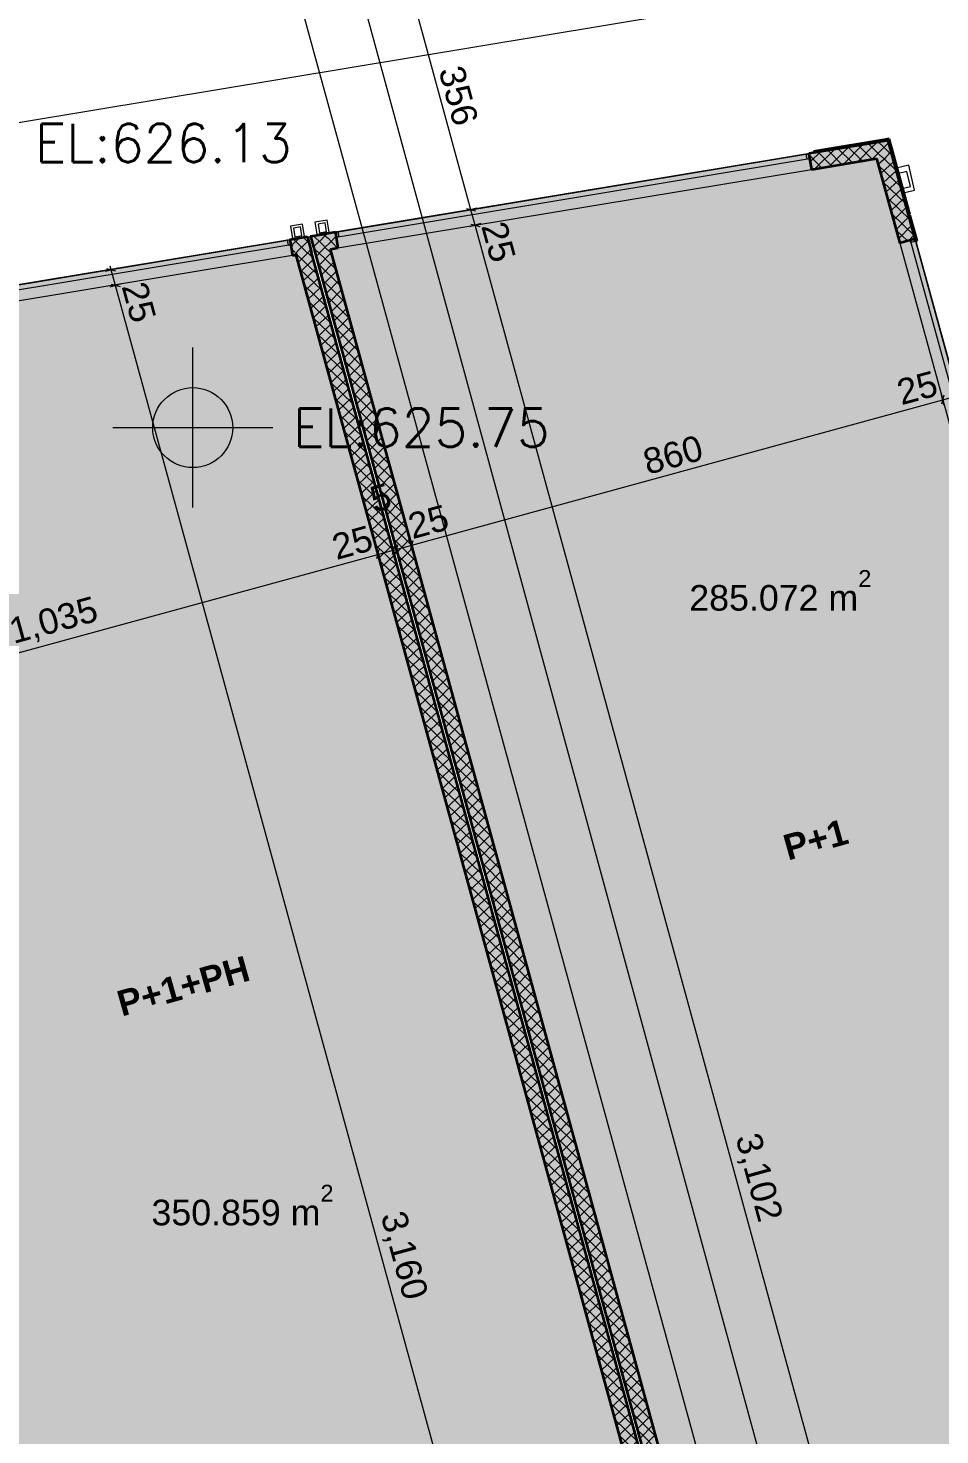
# Model space of a CAD drawing. Header units: metres. Extents: x 7516628 to 7516777, y 4692096 to 4692450.
# Drawn here: x 7516688.65 to 7516702.89, y 4692386.01 to 4692407.99 of the extents above; entities that cross this region are included whole.
import ezdxf

# ---------------------------------------------------------------- set-up
doc = ezdxf.new("R2010")
doc.units = ezdxf.units.M
for name, color, linetype, lineweight in [('2D Drafting - General_Pen_No__1', 7, 'Continuous', 0), ('dtm label', 1, 'Continuous', 0), ('muri', 36, 'Continuous', 0), ('Ndarjet', 1, 'Continuous', 0), ('New_2D Drafting - General_Pen_No__102', 254, 'Continuous', 0), ('New_2D Drafting - General_Pen_No__2', 8, 'Continuous', 0), ('New_Archicad Windows_Pen_No__103', 31, 'Continuous', 0), ('New_Archicad Windows_Pen_No__82', 253, 'Continuous', 0), ('New_Dimensioning - General', 7, 'Continuous', 0), ('New_Dimensioning - General_Pen_No__1', 7, 'Continuous', 0), ('New_Dimensioning - General_Pen_No__142', 8, 'Continuous', 0), ('New_Dimensioning - General_Pen_No__161', 251, 'Continuous', 0), ('New_Structural - Bearing', 7, 'Continuous', 0), ('New_Structural - Bearing_Pen_No__102', 254, 'Continuous', 0), ('New_Structural - Bearing_Pen_No__184', 254, 'Continuous', 0), ('New_Structural - Bearing_Pen_No__204', 254, 'Continuous', 0), ('New_Structural - Bearing_Pen_No__22', 8, 'Continuous', 0), ('niveleta lartesite', 5, 'Continuous', 0), ('projekt', 7, 'Continuous', 0)]:
    doc.layers.add(name, color=color, linetype=linetype, lineweight=lineweight)
doc.styles.add('GENERATED_STYLE_1', font='arial.ttf')
doc.styles.add('GENERATED_STYLE_2', font='arialbd.ttf')
doc.styles.get("Standard").update_dxf_attribs({"font": 'simplex.shx'})
doc.dimstyles.new('GENERATED_STYLE__1', dxfattribs={"dimtxt": 400, "dimasz": 95, "dimexe": 0.18, "dimexo": 100000, "dimgap": 0, "dimtad": 1, "dimdec": 0, "dimlfac": 0.1, "dimzin": 0, "dimdsep": 46, "dimtxsty": 'GENERATED_STYLE_1', "dimblk": 'ARROWHEAD_2', "dimblk1": 'ARROWHEAD_2', "dimblk2": 'ARROWHEAD_2', "dimcen": 0.09, "dimclrd": 251, "dimclre": 251, "dimclrt": 7, "dimadec": 0, "dimazin": 0, "dimtfac": 1, "dimtdec": 4, "dimtmove": 0, "dimatfit": 3, "dimfxl": 1, "dimtolj": 1, "dimtzin": 0, "dimarcsym": 0})
pattern_1 = [(44.99999999999998, (0, 0), (-91.92387818248316, 91.92387818248324), []), (135.0000000000001, (0, 0), (91.9238781824829, 91.92387818248349), [])]
pattern_2 = [(44.99999999999998, (0, 0), (-176.7766952966368, 176.7766952966369), []), (44.99999999999998, (-35.35533905932736, 35.35533905932739), (-176.7766952966368, 176.7766952966369), []), (44.99999999999998, (-70.71067811865473, 70.71067811865478), (-176.7766952966368, 176.7766952966369), [])]

# ---------------------------------------------------------------- blocks, each defined once
blk = doc.blocks.new('Slab_28', base_point=(-45594.77753155443, 72138.23779881523))
at = {"layer": 'New_Structural - Bearing_Pen_No__204', "color": 254, "linetype": 'Continuous', "lineweight": 0, "flags": 128}
blk.add_lwpolyline([(-45594.77753155443, 72138.23779881523), (-36901.36041619917, 40399.18526613519), (-26440.41470230332, 43264.46816701355), (-34838.09919371925, 73923.82175481907)], close=True, dxfattribs=at)
blk = doc.blocks.new('Slab_29', base_point=(-25759.95144974149, 75430.77347846248))
at = {"layer": 'New_Structural - Bearing_Pen_No__204', "color": 254, "linetype": 'Continuous', "lineweight": 0, "flags": 128}
blk.add_lwpolyline([(-25759.95144974149, 75430.77347846248), (-34788.51212851441, 73932.0530940181), (-26392.19093090105, 43277.67679569752), (-17611.85185514205, 45682.63673964111)], close=True, dxfattribs=at)
blk = doc.blocks.new('Slab_35', base_point=(-22076.12423998126, 78576.49033854387))
at = {"layer": 'New_Structural - Bearing_Pen_No__184', "color": 254, "linetype": 'Continuous', "lineweight": 0, "flags": 128}
blk.add_lwpolyline([(-22076.12423998126, 78576.49033854387), (-46303.63800945178, 74554.77856824246), (-45594.77753155443, 72138.23779881523), (-25759.95144974149, 75430.77347846248), (-17611.85185514205, 45682.63673964111), (-7877.09251520846, 10141.71721589582), (-11542.09914180956, 9137.861435929606), (-8828.899790343712, -767.8379691656118), (-6016.712207689124, -26229.73658027559), (-4312.456942216158, -41660.27721866157), (379.2418893517606, -96770.96442558194), (-19548.6329040541, -98467.96360597546), (-19555.13085424627, -98391.65813141585), (-19753.14066366718, -98423.51140641085), (-19721.56030660335, -98794.46769330432), (404.927579019386, -97072.67944604837), (412.0980510651861, -97156.90685625123), (8022.656437035948, -96505.83598593903), (-9.094947e-10, 0), (-2952.555899401886, 11490.56185632594), (-19643.20814535404, 76446.13885095759), (-19811.53685661957, 77101.22940127758, 0.388950843474932)], format="xyb", close=True, dxfattribs=at)
blk = doc.blocks.new('Slab_893', base_point=(-25548.45172723807, 74608.02665132709))
at = {"layer": 'New_Structural - Bearing_Pen_No__184', "color": 254, "linetype": 'Continuous', "lineweight": 0, "flags": 128}
for points in [[(-25548.45172723807, 74608.02665132709), (-25348.88274815179, 74654.86796715448), (-25439.65703995747, 75041.61484697522), (-25639.22601904375, 74994.77353114785)], [(-25413.05313220076, 74708.50757996488), (-25468.18617197471, 74944.79227987777), (-25601.51127547023, 74913.68312115273), (-25546.37823569628, 74677.39842123986)]]:
    blk.add_lwpolyline(points, close=True, dxfattribs=at)
blk = doc.blocks.new('Slab_895', base_point=(-34498.7284314238, 73994.65956491878))
at = {"layer": 'New_Structural - Bearing_Pen_No__184', "color": 254, "linetype": 'Continuous', "lineweight": 0, "flags": 128}
for points in [[(-34498.7284314238, 73994.65956491878), (-34530.27105895116, 74184.67801636187), (-34719.78578590477, 74153.21900594552), (-34688.24315837744, 73963.20055450241)], [(-34562.0163460447, 74141.04843243545), (-34671.82696848505, 74122.9676448202), (-34649.58424036782, 73987.88017676865), (-34539.77361792753, 74005.96096438392)]]:
    blk.add_lwpolyline(points, close=True, dxfattribs=at)
blk = doc.blocks.new('Slab_897', base_point=(-34880.91391024705, 73931.73109480654))
at = {"layer": 'New_Structural - Bearing_Pen_No__184', "color": 254, "linetype": 'Continuous', "lineweight": 0, "flags": 128}
for points in [[(-34880.91391024705, 73931.73109480654), (-34912.45653777442, 74121.74954624963), (-35101.97126472804, 74090.29053583328), (-35070.42863720069, 73900.27208439018)], [(-34944.20182486795, 74078.11996232321), (-35054.01244730831, 74060.03917470796), (-35031.76971919107, 73924.95170665641), (-34921.95909675078, 73943.03249427168)]]:
    blk.add_lwpolyline(points, close=True, dxfattribs=at)
blk = doc.blocks.new('Storefront Window with Transom 2 27')
at = {"layer": 'New_Archicad Windows_Pen_No__103', "linetype": 'Continuous', "lineweight": 13}
h = blk.add_hatch(dxfattribs=at)
h.set_pattern_fill('ALUMINIUM', color=31, style=0, pattern_type=2)
h.set_pattern_definition(pattern_2)
h.paths.add_polyline_path([(-4991.317440735423, 0), (-4991.317440735423, -80), (-4951.317440735423, -80), (-4951.317440735423, 0)])
h = blk.add_hatch(dxfattribs=at)
h.set_pattern_fill('ALUMINIUM', color=31, style=0, pattern_type=2)
h.set_pattern_definition(pattern_2)
h.paths.add_polyline_path([(4951.317440735423, 0), (4951.317440735423, -80), (4991.317440735423, -80), (4991.317440735423, 0)])
at = {"layer": 'New_Archicad Windows_Pen_No__82', "color": 253, "linetype": 'Continuous', "lineweight": 20}
for p, q in [((-4991.317440735423, 170), (4991.317440735423, 170)), ((-4991.317440735423, 0), (-4991.317440735423, 170)), ((-4991.317440735423, 0), (4991.317440735423, 0)), ((-4991.317440735423, 0), (-4991.317440735423, -80)), ((-4951.317440735423, 0), (-4991.317440735423, 0)), ((-4991.317440735423, -80), (-4991.317440735423, 0)), ((-4991.317440735423, -80), (-4991.317440735423, 0)), ((-4951.317440735423, -80), (-4951.317440735423, 0)), ((4951.317440735423, 0), (4951.317440735423, -80)), ((4991.317440735423, 0), (4951.317440735423, 0)), ((4991.317440735423, 0), (4991.317440735423, 170)), ((4991.317440735423, -80), (4991.317440735423, 0)), ((4991.317440735423, -80), (4991.317440735423, 0)), ((4991.317440735423, -80), (4991.317440735423, 0)), ((-4991.317440735423, -80), (4991.317440735423, -80)), ((-4991.317440735423, -80), (4991.317440735423, -80)), ((-4991.317440735423, -80), (-4951.317440735423, -80)), ((4951.317440735423, -80), (4991.317440735423, -80))]:
    blk.add_line(p, q, dxfattribs=at)
blk = doc.blocks.new('Wall_1', base_point=(-45594.77753155443, 72138.23779881523))
at = {"layer": 'New_Structural - Bearing_Pen_No__102', "linetype": 'Continuous', "lineweight": 13}
h = blk.add_hatch(dxfattribs=at)
h.set_pattern_fill('CONCRETE_BLOCK', color=254, style=0, pattern_type=2)
h.set_pattern_definition(pattern_1)
h.paths.add_polyline_path([(-35085.903562828, 73882.68685713234), (-35112.08076460801, 73878.34148226366), (-35071.14156864826, 73631.71618213272), (-35019.50952191204, 73640.28705203078)])
h = blk.add_hatch(dxfattribs=at)
h.set_pattern_fill('CONCRETE_BLOCK', color=254, style=0, pattern_type=2)
h.set_pattern_definition(pattern_1)
h.paths.add_polyline_path([(-35085.9035053924, 73882.68680733132), (-35019.50952225087, 73640.2870575804), (-34837.96817936484, 73923.84350290072)])
h = blk.add_hatch(dxfattribs=at)
h.set_pattern_fill('CONCRETE_BLOCK', color=254, style=0, pattern_type=2)
h.set_pattern_definition(pattern_1)
h.paths.add_polyline_path([(-35019.50952191204, 73640.28705758037), (-34771.57419588448, 73681.44375314975), (-34837.96817902601, 73923.8435029007)])
h = blk.add_hatch(dxfattribs=at)
h.set_pattern_fill('CONCRETE_BLOCK', color=254, style=0, pattern_type=2)
h.set_pattern_definition(pattern_1)
h.paths.add_polyline_path([(-45594.77753155443, 72138.23779919656), (-45280.44822205164, 71936.994745486), (-45346.84220431382, 72179.3944945587)])
h = blk.add_hatch(dxfattribs=at)
h.set_pattern_fill('CONCRETE_BLOCK', color=254, style=0, pattern_type=2)
h.set_pattern_definition(pattern_1)
h.paths.add_polyline_path([(-45280.44822205164, 71936.99474485259), (-45594.77753155443, 72138.23779856315), (-45528.38354929225, 71895.83804949047)])
h = blk.add_hatch(dxfattribs=at)
h.set_pattern_fill('CONCRETE_BLOCK', color=254, style=0, pattern_type=2)
h.set_pattern_definition(pattern_1)
h.paths.add_polyline_path([(-45346.84220553204, 72179.39455058757), (-45280.44816461608, 71936.994745486), (-44919.01814355485, 71996.99129644054), (-44959.95733951459, 72243.61644268208)])
at = {"layer": 'New_Structural - Bearing_Pen_No__22', "color": 8, "linetype": 'Continuous', "lineweight": 35}
for p, q in [((-35112.08079035335, 73878.34143758484), (-35098.98024149614, 73799.42137917355)), ((-35098.98024149614, 73799.42137917355), (-35071.14157517458, 73631.71625504959)), ((-44959.95738965543, 72243.61648773037), (-44946.85684079823, 72164.69642931908)), ((-44946.85684079823, 72164.69642931908), (-44919.01817447667, 71996.99130519512))]:
    blk.add_line(p, q, dxfattribs=at)
at = {"layer": 'New_Structural - Bearing_Pen_No__22', "color": 8, "linetype": 'Continuous', "lineweight": 35, "flags": 128}
for points in [[(-34837.96817937001, 73923.84350290071), (-35112.08082805178, 73878.34143132697)], [(-34837.96817937001, 73923.84350290071), (-34771.57419588964, 73681.44375357594)], [(-35071.14157661932, 73631.71625480974), (-35019.50952191203, 73640.2870575804)], [(-44959.95735571526, 72243.61649336434), (-45594.77753155441, 72138.23779881523)], [(-45594.77753155442, 72138.2377988152), (-45528.38354807404, 71895.83804949044)], [(-45280.44822205164, 71936.994745486), (-44919.01818971268, 71996.99130266596)]]:
    blk.add_lwpolyline(points, dxfattribs=at)
at = {"layer": 'New_Archicad Windows_Pen_No__82', "color": 253, "linetype": 'Continuous', "lineweight": 20, "zscale": 1000, "rotation": 189.4250255970148}
blk.add_blockref('Storefront Window with Transom 2 27', (-40022.91854114718, 72982.0589042463), dxfattribs=at)
blk = doc.blocks.new('Storefront Window with Transom 2 27_3')
at = {"layer": 'New_Archicad Windows_Pen_No__103', "linetype": 'Continuous', "lineweight": 13}
h = blk.add_hatch(dxfattribs=at)
h.set_pattern_fill('ALUMINIUM', color=31, style=0, pattern_type=2)
h.set_pattern_definition(pattern_2)
h.paths.add_polyline_path([(-5767.104351837435, 0), (-5767.104351837435, -80), (-5727.104351837435, -80), (-5727.104351837435, 0)])
h = blk.add_hatch(dxfattribs=at)
h.set_pattern_fill('ALUMINIUM', color=31, style=0, pattern_type=2)
h.set_pattern_definition(pattern_2)
h.paths.add_polyline_path([(5727.104351837435, 0), (5727.104351837435, -80), (5767.104351837435, -80), (5767.104351837435, 0)])
at = {"layer": 'New_Archicad Windows_Pen_No__82', "color": 253, "linetype": 'Continuous', "lineweight": 20}
for p, q in [((-5767.104351837435, 170), (5767.104351837435, 170)), ((-5767.104351837435, 0), (-5767.104351837435, 170)), ((-5767.104351837435, 0), (5767.104351837435, 0)), ((-5767.104351837435, 0), (-5767.104351837435, -80)), ((-5727.104351837435, 0), (-5767.104351837435, 0)), ((-5767.104351837435, -80), (-5767.104351837435, 0)), ((-5767.104351837435, -80), (-5767.104351837435, 0)), ((-5727.104351837435, -80), (-5727.104351837435, 0)), ((5727.104351837435, 0), (5727.104351837435, -80)), ((5767.104351837435, 0), (5727.104351837435, 0)), ((5767.104351837435, 0), (5767.104351837435, 170)), ((5767.104351837435, -80), (5767.104351837435, 0)), ((5767.104351837435, -80), (5767.104351837435, 0)), ((5767.104351837435, -80), (5767.104351837435, 0)), ((-5767.104351837435, -80), (5767.104351837435, -80)), ((-5767.104351837435, -80), (5767.104351837435, -80)), ((-5767.104351837435, -80), (-5727.104351837435, -80)), ((5727.104351837435, -80), (5767.104351837435, -80))]:
    blk.add_line(p, q, dxfattribs=at)
blk = doc.blocks.new('Wall_2', base_point=(-25759.95144974058, 75430.77347846248))
at = {"layer": 'New_Structural - Bearing_Pen_No__102', "linetype": 'Continuous', "lineweight": 13}
h = blk.add_hatch(dxfattribs=at)
h.set_pattern_fill('CONCRETE_BLOCK', color=254, style=0, pattern_type=2)
h.set_pattern_definition(pattern_1)
h.paths.add_polyline_path([(-26007.88677576297, 75389.61678289309), (-25941.49279262144, 75147.21703314212), (-25759.9514497354, 75430.77347846248)])
h = blk.add_hatch(dxfattribs=at)
h.set_pattern_fill('CONCRETE_BLOCK', color=254, style=0, pattern_type=2)
h.set_pattern_definition(pattern_1)
h.paths.add_polyline_path([(-25941.49279228276, 75147.21703314211), (-25693.55746625519, 75188.3737287115), (-25759.95144939672, 75430.77347846246)])
h = blk.add_hatch(dxfattribs=at)
h.set_pattern_fill('CONCRETE_BLOCK', color=254, style=0, pattern_type=2)
h.set_pattern_definition(pattern_1)
h.paths.add_polyline_path([(-25941.49279228276, 75147.21697686042), (-25580.01856986692, 73827.4999245613), (-25338.89960950447, 73893.54292803195), (-25693.55757245095, 75188.37372913765)])
at = {"layer": 'New_Structural - Bearing_Pen_No__22', "color": 8, "linetype": 'Continuous', "lineweight": 35}
for p, q in [((-25416.05766936924, 73872.40920429872), (-25580.01849213826, 73827.49986677403)), ((-25338.899635125, 73893.5430101927), (-25416.05766936924, 73872.40920429872))]:
    blk.add_line(p, q, dxfattribs=at)
at = {"layer": 'New_Structural - Bearing_Pen_No__22', "color": 8, "linetype": 'Continuous', "lineweight": 35, "flags": 128}
for points in [[(-25759.95144974058, 75430.77347846248), (-26007.88677576297, 75389.61678246692)], [(-25338.899635125, 73893.5430101927), (-25759.95144974058, 75430.77347846248)], [(-25941.49279228276, 75147.21703314211), (-25580.01849213825, 73827.49986677403)]]:
    blk.add_lwpolyline(points, dxfattribs=at)
at = {"layer": 'New_Archicad Windows_Pen_No__82', "color": 253, "linetype": 'Continuous', "lineweight": 20, "xscale": -1, "zscale": 1000, "rotation": 105.3177927963205}
blk.add_blockref('Storefront Window with Transom 2 27_3', (-23892.54687009417, 68310.1787659337), dxfattribs=at)
blk = doc.blocks.new('Wall_75', base_point=(-25740.66194117953, 75436.05692993596))
at = {"layer": 'New_Structural - Bearing_Pen_No__102', "linetype": 'Continuous', "lineweight": 13}
h = blk.add_hatch(dxfattribs=at)
h.set_pattern_fill('CONCRETE_BLOCK', color=254, style=0, pattern_type=2)
h.set_pattern_definition(pattern_1)
h.paths.add_polyline_path([(-25765.80828593975, 75452.15637423642), (-25760.49676728842, 75432.76439425634), (-25745.97345985753, 75455.44890988198)])
h = blk.add_hatch(dxfattribs=at)
h.set_pattern_fill('CONCRETE_BLOCK', color=254, style=0, pattern_type=2)
h.set_pattern_definition(pattern_1)
h.paths.add_polyline_path([(-25760.49676726133, 75432.76439425633), (-25740.66194117909, 75436.05692990188), (-25745.97345983042, 75455.44890988198)])
h = blk.add_hatch(dxfattribs=at)
h.set_pattern_fill('CONCRETE_BLOCK', color=254, style=0, pattern_type=2)
h.set_pattern_definition(pattern_1)
h.paths.add_polyline_path([(-25760.49676726133, 75432.76439425633), (-25442.9443613306, 74273.40296479892), (-25423.65485276954, 74278.68641627242), (-25740.66194117952, 75436.05692993595)])
at = {"layer": 'New_Structural - Bearing_Pen_No__22', "color": 8, "linetype": 'Continuous', "lineweight": 35, "flags": 128}
for points in [[(-25745.97345985796, 75455.44890988196), (-25765.80828593975, 75452.15637420231)], [(-25760.49676726132, 75432.76439425633), (-25442.9443613306, 74273.40296479892)], [(-25423.65485276954, 74278.68641627242), (-25745.97345985795, 75455.44890988196)], [(-25442.9443613306, 74273.40296479892), (-25423.65485276954, 74278.68641627242)]]:
    blk.add_lwpolyline(points, dxfattribs=at)
blk = doc.blocks.new('Wall_76', base_point=(-25421.01312703279, 74269.04166199188))
at = {"layer": 'New_Structural - Bearing_Pen_No__102', "linetype": 'Continuous', "lineweight": 13}
h = blk.add_hatch(dxfattribs=at)
h.set_pattern_fill('CONCRETE_BLOCK', color=254, style=0, pattern_type=2)
h.set_pattern_definition(pattern_1)
h.paths.add_polyline_path([(-25440.30263559385, 74263.75821051838), (-25328.98001932731, 73857.32719278621), (-25309.69051076624, 73862.61064425972), (-25421.01312703279, 74269.04166199188)])
at = {"layer": 'New_Structural - Bearing_Pen_No__22', "color": 8, "linetype": 'Continuous', "lineweight": 35, "flags": 128}
for points in [[(-25421.01312703279, 74269.04166199188), (-25440.30263559385, 74263.75821051838)], [(-25440.30263559385, 74263.75821051838), (-25328.98001932731, 73857.32719278621)], [(-25309.69051076624, 73862.61064425972), (-25421.01312703279, 74269.04166199188)], [(-25328.98001932731, 73857.32719278621), (-25309.69051076624, 73862.61064425972)]]:
    blk.add_lwpolyline(points, dxfattribs=at)
blk = doc.blocks.new('Wall_77', base_point=(-25740.66194117953, 75436.05692993596))
at = {"layer": 'New_Structural - Bearing_Pen_No__102', "linetype": 'Continuous', "lineweight": 13}
h = blk.add_hatch(dxfattribs=at)
h.set_pattern_fill('CONCRETE_BLOCK', color=254, style=0, pattern_type=2)
h.set_pattern_definition(pattern_1)
h.paths.add_polyline_path([(-26927.73795456318, 75259.27871320678), (-26924.46282003048, 75239.54869707876), (-25760.49676726133, 75432.76439778152), (-25765.80828794559, 75452.15637579122)])
at = {"layer": 'New_Structural - Bearing_Pen_No__22', "color": 8, "linetype": 'Continuous', "lineweight": 35, "flags": 128}
for points in [[(-25765.80828593975, 75452.15637420231), (-26927.73795456318, 75259.27871168159)], [(-26924.46281734889, 75239.54869707876), (-25760.49676726133, 75432.76439425634)], [(-26927.73795456318, 75259.27871168159), (-26924.46281734889, 75239.54869707876)]]:
    blk.add_lwpolyline(points, dxfattribs=at)
blk = doc.blocks.new('Wall_88', base_point=(-34837.96817937001, 73923.84350290072))
at = {"layer": 'New_Structural - Bearing_Pen_No__102', "linetype": 'Continuous', "lineweight": 13}
h = blk.add_hatch(dxfattribs=at)
h.set_pattern_fill('CONCRETE_BLOCK', color=254, style=0, pattern_type=2)
h.set_pattern_definition(pattern_1)
h.paths.add_polyline_path([(-26506.33043334218, 43505.6219226417), (-34771.57419588963, 73681.44375357592), (-35019.50952191204, 73640.28705758037), (-26747.44929035539, 43439.57877922287)])
at = {"layer": 'New_Structural - Bearing_Pen_No__22', "color": 8, "linetype": 'Continuous', "lineweight": 35, "flags": 128}
for points in [[(-26440.28728992336, 43264.50306562849), (-34771.57419588964, 73681.44375357594)], [(-35019.50952191204, 73640.28705758038), (-26747.44929035539, 43439.57877922289)]]:
    blk.add_lwpolyline(points, dxfattribs=at)
blk = doc.blocks.new('Wall_89', base_point=(-34788.64314286301, 73932.03134593647))
at = {"layer": 'New_Structural - Bearing_Pen_No__102', "linetype": 'Continuous', "lineweight": 13}
h = blk.add_hatch(dxfattribs=at)
h.set_pattern_fill('CONCRETE_BLOCK', color=254, style=0, pattern_type=2)
h.set_pattern_definition(pattern_1)
h.paths.add_polyline_path([(-34788.64314286301, 73932.03134631776), (-34474.31383336024, 73730.7882926072), (-34540.70781562242, 73973.1880416799)])
h = blk.add_hatch(dxfattribs=at)
h.set_pattern_fill('CONCRETE_BLOCK', color=254, style=0, pattern_type=2)
h.set_pattern_definition(pattern_1)
h.paths.add_polyline_path([(-34788.643142863, 73932.03134631776), (-34474.31383336023, 73730.7882926072), (-34540.70781562241, 73973.1880416799)])
h = blk.add_hatch(dxfattribs=at)
h.set_pattern_fill('CONCRETE_BLOCK', color=254, style=0, pattern_type=2)
h.set_pattern_definition(pattern_1)
h.paths.add_polyline_path([(-34474.31383336024, 73730.78829197383), (-34788.64314286301, 73932.03134568439), (-34722.24916060083, 73689.63159661173)])
h = blk.add_hatch(dxfattribs=at)
h.set_pattern_fill('CONCRETE_BLOCK', color=254, style=0, pattern_type=2)
h.set_pattern_definition(pattern_1)
h.paths.add_polyline_path([(-34722.24915938264, 73689.63159661173), (-26458.36148669981, 43518.76075409602), (-26217.24262968659, 43584.80389751483), (-34474.31383336024, 73730.78829260726)])
at = {"layer": 'New_Structural - Bearing_Pen_No__22', "color": 8, "linetype": 'Continuous', "lineweight": 35, "flags": 128}
for points in [[(-34788.64314286301, 73932.03134593647), (-34540.70781684061, 73973.18804193202)], [(-34788.643142863, 73932.03134593646), (-34540.7078168406, 73973.188041932)], [(-34788.64314286301, 73932.03134593648), (-26458.3614866998, 43518.76075409601)], [(-26217.24262968659, 43584.80389751483), (-34474.31383336024, 73730.78829260726)]]:
    blk.add_lwpolyline(points, dxfattribs=at)
blk = doc.blocks.new('Storefront Window with Transom 2 27_35')
at = {"layer": 'New_Archicad Windows_Pen_No__103', "linetype": 'Continuous', "lineweight": 13}
h = blk.add_hatch(dxfattribs=at)
h.set_pattern_fill('ALUMINIUM', color=31, style=0, pattern_type=2)
h.set_pattern_definition(pattern_2)
h.paths.add_polyline_path([(-3749.999999999997, 0), (-3749.999999999997, -80), (-3709.999999999997, -80), (-3709.999999999997, 0)])
h = blk.add_hatch(dxfattribs=at)
h.set_pattern_fill('ALUMINIUM', color=31, style=0, pattern_type=2)
h.set_pattern_definition(pattern_2)
h.paths.add_polyline_path([(3709.999999999997, 0), (3709.999999999997, -80), (3749.999999999997, -80), (3749.999999999997, 0)])
at = {"layer": 'New_Archicad Windows_Pen_No__82', "color": 253, "linetype": 'Continuous', "lineweight": 20}
for p, q in [((-3749.999999999997, 170), (3749.999999999997, 170)), ((-3749.999999999997, 0), (-3749.999999999997, 170)), ((-3749.999999999997, 0), (3749.999999999997, 0)), ((-3749.999999999997, 0), (-3749.999999999997, -80)), ((-3709.999999999997, 0), (-3749.999999999997, 0)), ((-3749.999999999997, -80), (-3749.999999999997, 0)), ((-3749.999999999997, -80), (-3749.999999999997, 0)), ((-3709.999999999997, -80), (-3709.999999999997, 0)), ((3709.999999999997, 0), (3709.999999999997, -80)), ((3749.999999999997, 0), (3709.999999999997, 0)), ((3749.999999999997, 0), (3749.999999999997, 170)), ((3749.999999999997, -80), (3749.999999999997, 0)), ((3749.999999999997, -80), (3749.999999999997, 0)), ((3749.999999999997, -80), (3749.999999999997, 0)), ((-3749.999999999997, -80), (3749.999999999997, -80)), ((-3749.999999999997, -80), (3749.999999999997, -80)), ((-3749.999999999997, -80), (-3709.999999999997, -80)), ((3709.999999999997, -80), (3749.999999999997, -80))]:
    blk.add_line(p, q, dxfattribs=at)
blk = doc.blocks.new('Wall_90', base_point=(-34788.64314286301, 73932.03134593647))
at = {"layer": 'New_Structural - Bearing_Pen_No__102', "linetype": 'Continuous', "lineweight": 13}
h = blk.add_hatch(dxfattribs=at)
h.set_pattern_fill('CONCRETE_BLOCK', color=254, style=0, pattern_type=2)
h.set_pattern_definition(pattern_1)
h.paths.add_polyline_path([(-27001.74396508236, 75224.63883496547), (-26960.80463960133, 74978.01365354312), (-25941.49279228276, 75147.21709422958), (-26007.88681319313, 75389.61678339682)])
h = blk.add_hatch(dxfattribs=at)
h.set_pattern_fill('CONCRETE_BLOCK', color=254, style=0, pattern_type=2)
h.set_pattern_definition(pattern_1)
h.paths.add_polyline_path([(-34540.70781684062, 73973.18798177445), (-34474.31379593025, 73730.7882926072), (-34359.56021041013, 73749.83709257266), (-34400.49940775275, 73996.46227399501)])
at = {"layer": 'New_Structural - Bearing_Pen_No__22', "color": 8, "linetype": 'Continuous', "lineweight": 35}
for p, q in [((-27001.74390109633, 75224.63877700652), (-26988.64335223913, 75145.71871859525)), ((-26988.64335223913, 75145.71871859525), (-26960.80468591756, 74978.01359447127)), ((-34400.49937715389, 73996.46232164347), (-34387.39882829669, 73917.54226323217)), ((-34387.39882829669, 73917.54226323217), (-34359.56016197513, 73749.8371391082))]:
    blk.add_line(p, q, dxfattribs=at)
at = {"layer": 'New_Structural - Bearing_Pen_No__22', "color": 8, "linetype": 'Continuous', "lineweight": 35, "flags": 128}
for points in [[(-26007.88677576297, 75389.61678246692), (-27001.7439387201, 75224.63877076106)], [(-26960.8047512611, 74978.01358362439), (-25941.49279228276, 75147.21703314212)], [(-34400.49932573923, 73996.46233017817), (-34540.70781684061, 73973.18804193202)], [(-34474.31383336024, 73730.78829260723), (-34359.56015288559, 73749.83714061705)]]:
    blk.add_lwpolyline(points, dxfattribs=at)
at = {"layer": 'New_Archicad Windows_Pen_No__82', "color": 253, "linetype": 'Continuous', "lineweight": 20, "xscale": -0.9999999999999998, "zscale": 1000, "rotation": 189.4250255970148}
blk.add_blockref('Storefront Window with Transom 2 27_35', (-30688.02109026791, 74531.63049091371), dxfattribs=at)
blk = doc.blocks.new('*D747')
at = {"layer": 'New_Dimensioning - General_Pen_No__142', "color": 8, "linetype": 'Continuous', "lineweight": 13}
for p, q in [((-32284.98098899147, 74124.09290322325), (-32145.35655605844, 74087.50948888437)), ((-24090.02030640202, 44204.86963846267), (-23950.39587346898, 44168.28622412379))]:
    blk.add_line(p, q, dxfattribs=at)
at = {"layer": 'New_Dimensioning - General_Pen_No__161', "color": 251, "linetype": 'Continuous', "lineweight": 13}
for p, q in [((-32215.16877252495, 74105.80119605381), (-32281.50320727116, 74347.98353715155)), ((-32124.74920114501, 74130.56737483588), (-32305.58834390492, 74081.03501727174)), ((-24020.20808993551, 44186.57793129322), (-32215.16877252496, 74105.80119605381)), ((-23929.78851855555, 44211.34411007528), (-24110.62766131547, 44161.81175251116)), ((-23954.16494651672, 43945.4590742801), (-24020.20808993551, 44186.57793129322))]:
    blk.add_line(p, q, dxfattribs=at)
at = {"layer": 'New_Dimensioning - General_Pen_No__1', "color": 7, "lineweight": 13, "char_height": 400, "attachment_point": 7, "rotation": 285.3177927963587, "style": 'GENERATED_STYLE_1'}
for s, insert in [('\\A1;25', (-32128.46750651971, 74092.09334061421)), ('\\A1;3,102', (-28221.85424254088, 59829.32394107576))]:
    blk.add_mtext(s, dxfattribs=dict(at, insert=insert))
blk = doc.blocks.new('ARROWHEAD_2')
at = {"color": 0, "linetype": 'Continuous', "lineweight": 0}
for p, q in [((0, 0), (-1, 0)), ((-0.3781315, -0.6550000000000001), (0.3781315, 0.6550000000000001))]:
    blk.add_line(p, q, dxfattribs=at)
blk = doc.blocks.new('*D748')
at = {"layer": 'New_Dimensioning - General_Pen_No__142', "color": 8, "linetype": 'Continuous', "lineweight": 13}
for p, q in [((-32351.31542373768, 74366.27524432099), (-32211.69099080465, 74329.69182998211)), ((-32284.98098899147, 74124.09290322325), (-32145.35655605844, 74087.50948888437))]:
    blk.add_line(p, q, dxfattribs=at)
at = {"layer": 'New_Dimensioning - General_Pen_No__161', "color": 251, "linetype": 'Continuous', "lineweight": 13}
for p, q in [((-32281.50320727117, 74347.98353715155), (-33221.44634142244, 77779.64960317647)), ((-32191.0836358912, 74372.7497159336), (-32371.92277865111, 74323.2173583695)), ((-32215.16877252495, 74105.80119605381), (-32281.50320727116, 74347.98353715155)), ((-32124.74920114501, 74130.56737483588), (-32305.58834390492, 74081.03501727174))]:
    blk.add_line(p, q, dxfattribs=at)
blk = doc.blocks.new('*D749')
at = {"layer": 'New_Dimensioning - General_Pen_No__142', "color": 8, "linetype": 'Continuous', "lineweight": 13}
for p, q in [((-33291.25855788895, 77797.94131034591), (-33151.63412495591, 77761.35789600703)), ((-32351.31542373768, 74366.27524432099), (-32211.69099080465, 74329.69182998211))]:
    blk.add_line(p, q, dxfattribs=at)
at = {"layer": 'New_Dimensioning - General_Pen_No__161', "color": 251, "linetype": 'Continuous', "lineweight": 13}
for p, q in [((-33221.44634142243, 77779.64960317647), (-34667.74741928954, 83059.99279612231)), ((-33131.02677004248, 77804.41578195852), (-33311.86591280239, 77754.8834243944)), ((-32281.50320727117, 74347.98353715155), (-33221.44634142244, 77779.64960317647))]:
    blk.add_line(p, q, dxfattribs=at)
at = {"layer": 'New_Dimensioning - General_Pen_No__1', "color": 7, "lineweight": 13, "insert": (-32795.21109368332, 76526.32713591194), "char_height": 400, "attachment_point": 7, "rotation": 285.3177927963587, "style": 'GENERATED_STYLE_1'}
blk.add_mtext('\\A1;356', dxfattribs=at)
blk = doc.blocks.new('*D753')
at = {"layer": 'New_Dimensioning - General_Pen_No__142', "color": 8, "linetype": 'Continuous', "lineweight": 13}
for p, q in [((-37904.8731469104, 73182.17800537458), (-37765.24871397737, 73145.5945910357)), ((-29557.70478633796, 42707.25524716079), (-29418.08035340492, 42670.67183282191))]:
    blk.add_line(p, q, dxfattribs=at)
at = {"layer": 'New_Dimensioning - General_Pen_No__161', "color": 251, "linetype": 'Continuous', "lineweight": 13}
for p, q in [((-37744.64135906393, 73188.6524769872), (-37925.48050182384, 73139.12011942308)), ((-29487.89256987144, 42688.96353999134), (-37835.06093044389, 73163.88629820514)), ((-29397.47299849148, 42713.7297187734), (-29578.31214125139, 42664.19736120929)), ((-29421.84942645265, 42447.84468297822), (-29487.89256987144, 42688.96353999134))]:
    blk.add_line(p, q, dxfattribs=at)
at = {"layer": 'New_Dimensioning - General_Pen_No__1', "color": 7, "lineweight": 13, "char_height": 400, "attachment_point": 7, "rotation": 285.3177927963587, "style": 'GENERATED_STYLE_1'}
for s, insert in [('\\A1;25', (-37748.35966443863, 73150.17844276554)), ('\\A1;3,160', (-33765.64256146831, 58609.55929650048))]:
    blk.add_mtext(s, dxfattribs=dict(at, insert=insert))
blk = doc.blocks.new('*D754')
at = {"layer": 'New_Dimensioning - General_Pen_No__142', "color": 8, "linetype": 'Continuous', "lineweight": 13}
for p, q in [((-37831.86315962995, 73388.7992321967), (-37971.48759256298, 73425.3826465356)), ((-37904.8731469104, 73182.17800537458), (-37765.24871397737, 73145.5945910357))]:
    blk.add_line(p, q, dxfattribs=at)
at = {"layer": 'New_Dimensioning - General_Pen_No__161', "color": 251, "linetype": 'Continuous', "lineweight": 13}
for p, q in [((-37811.25580471651, 73431.85711814821), (-37992.09494747642, 73382.32476058412)), ((-37901.67537609646, 73407.09093936616), (-37917.82292466236, 73466.0444999059)), ((-37835.06093044389, 73163.88629820514), (-37901.67537609646, 73407.09093936616)), ((-37744.64135906393, 73188.6524769872), (-37925.48050182384, 73139.12011942308)), ((-29487.89256987144, 42688.96353999134), (-37835.06093044389, 73163.88629820514))]:
    blk.add_line(p, q, dxfattribs=at)
blk = doc.blocks.new('*D776')
at = {"layer": 'New_Dimensioning - General_Pen_No__142', "color": 8, "linetype": 'Continuous', "lineweight": 13}
for p, q in [((-43939.32477864355, 66230.89054555373), (-43975.90819298241, 66091.2661126207)), ((-43698.20592163033, 66296.93368897257), (-43734.7893359692, 66157.30925603955))]:
    blk.add_line(p, q, dxfattribs=at)
at = {"layer": 'New_Dimensioning - General_Pen_No__161', "color": 251, "linetype": 'Continuous', "lineweight": 13}
for p, q in [((-43716.49762879977, 66227.12147250606), (-33737.66221654762, 68960.35298516335)), ((-43932.85030703092, 66070.65875770726), (-43982.38266459505, 66251.49790046718)), ((-43957.61648581299, 66161.0783290872), (-43716.49762879977, 66227.12147250606)), ((-43691.73145001771, 66136.7019011261), (-43741.26380758184, 66317.54104388601)), ((-44016.5700463527, 66144.9307805213), (-43957.61648581299, 66161.0783290872))]:
    blk.add_line(p, q, dxfattribs=at)
at = {"layer": 'New_Dimensioning - General_Pen_No__1', "color": 7, "lineweight": 13, "insert": (-44602.09559335464, 66067.5003065663), "char_height": 400, "attachment_point": 7, "rotation": 15.317792796364982, "style": 'GENERATED_STYLE_1'}
blk.add_mtext('\\A1;25', dxfattribs=at)
blk = doc.blocks.new('*D777')
at = {"layer": 'New_Dimensioning - General_Pen_No__142', "color": 8, "linetype": 'Continuous', "lineweight": 13}
for p, q in [((-33719.37050937819, 69030.16520162988), (-33755.95392371705, 68890.54076869684)), ((-43698.20592163033, 66296.93368897257), (-43734.7893359692, 66157.30925603955))]:
    blk.add_line(p, q, dxfattribs=at)
at = {"layer": 'New_Dimensioning - General_Pen_No__161', "color": 251, "linetype": 'Continuous', "lineweight": 13}
for p, q in [((-33712.89603776555, 68869.9334137834), (-33762.42839532968, 69050.7725565433)), ((-43716.49762879977, 66227.12147250606), (-33737.66221654762, 68960.35298516335)), ((-33737.66221654762, 68960.35298516335), (-33496.54335953442, 69026.39612858219))]:
    blk.add_line(p, q, dxfattribs=at)
at = {"layer": 'New_Dimensioning - General_Pen_No__1', "color": 7, "lineweight": 13, "char_height": 400, "attachment_point": 7, "rotation": 15.317792796364982, "style": 'GENERATED_STYLE_1'}
for s, insert in [('\\A1;25', (-34382.14132408928, 68866.77496264245)), ('\\A1;1,035', (-39410.21418510151, 67489.57144901583))]:
    blk.add_mtext(s, dxfattribs=dict(at, insert=insert))
blk = doc.blocks.new('*D778')
at = {"layer": 'New_Dimensioning - General_Pen_No__142', "color": 8, "linetype": 'Continuous', "lineweight": 13}
for p, q in [((-33478.25165236498, 69096.20834504873), (-33514.83506670386, 68956.58391211568)), ((-33719.37050937819, 69030.16520162988), (-33755.95392371705, 68890.54076869684))]:
    blk.add_line(p, q, dxfattribs=at)
at = {"layer": 'New_Dimensioning - General_Pen_No__161', "color": 251, "linetype": 'Continuous', "lineweight": 13}
for p, q in [((-33471.77718075235, 68935.97655720224), (-33521.30953831648, 69116.81569996214)), ((-33496.54335953442, 69026.3961285822), (-33448.57441289208, 69039.5349600365)), ((-33737.66221654762, 68960.35298516335), (-33496.54335953442, 69026.39612858219))]:
    blk.add_line(p, q, dxfattribs=at)
at = {"layer": 'New_Dimensioning - General_Pen_No__1', "color": 7, "lineweight": 13, "insert": (-33788.75504716207, 69609.93167504434), "char_height": 400, "attachment_point": 7, "rotation": 15.317792796364982, "style": 'GENERATED_STYLE_1'}
blk.add_mtext('\\A1;5', dxfattribs=at)
blk = doc.blocks.new('*D779')
at = {"layer": 'New_Dimensioning - General_Pen_No__142', "color": 8, "linetype": 'Continuous', "lineweight": 13}
for p, q in [((-33478.25165236498, 69096.20834504873), (-33514.83506670386, 68956.58391211568)), ((-33430.28270572265, 69109.34717650303), (-33466.86612006152, 68969.72274356999))]:
    blk.add_line(p, q, dxfattribs=at)
at = {"layer": 'New_Dimensioning - General_Pen_No__161', "color": 251, "linetype": 'Continuous', "lineweight": 13}
for p, q in [((-33496.54335953442, 69026.3961285822), (-33448.57441289208, 69039.5349600365)), ((-33423.80823411002, 68949.11538865654), (-33473.34059167415, 69129.95453141646))]:
    blk.add_line(p, q, dxfattribs=at)
blk = doc.blocks.new('*D780')
at = {"layer": 'New_Dimensioning - General_Pen_No__142', "color": 8, "linetype": 'Continuous', "lineweight": 13}
for p, q in [((-33430.28270572265, 69109.34717650303), (-33466.86612006152, 68969.72274356999)), ((-33189.16384871014, 69175.39031992167), (-33225.747263049, 69035.76588698864))]:
    blk.add_line(p, q, dxfattribs=at)
at = {"layer": 'New_Dimensioning - General_Pen_No__161', "color": 251, "linetype": 'Continuous', "lineweight": 13}
for p, q in [((-33423.80823411002, 68949.11538865654), (-33473.34059167415, 69129.95453141646)), ((-33448.57441289208, 69039.5349600365), (-33207.45555587957, 69105.57810345516))]:
    blk.add_line(p, q, dxfattribs=at)
blk = doc.blocks.new('*D781')
at = {"layer": 'New_Dimensioning - General_Pen_No__142', "color": 8, "linetype": 'Continuous', "lineweight": 13}
for p, q in [((-24890.93507459971, 71448.29887564253), (-24927.51848893858, 71308.6744427095)), ((-33189.16384871014, 69175.39031992167), (-33225.747263049, 69035.76588698864))]:
    blk.add_line(p, q, dxfattribs=at)
at = {"layer": 'New_Dimensioning - General_Pen_No__161', "color": 251, "linetype": 'Continuous', "lineweight": 13}
for p, q in [((-33207.45555587957, 69105.57810345516), (-24909.22678176915, 71378.48665917602)), ((-33448.57441289208, 69039.5349600365), (-33207.45555587957, 69105.57810345516)), ((-33182.6893770975, 69015.1585320752), (-33232.22173466164, 69195.99767483512))]:
    blk.add_line(p, q, dxfattribs=at)
at = {"layer": 'New_Dimensioning - General_Pen_No__1', "color": 7, "lineweight": 13, "char_height": 400, "attachment_point": 7, "rotation": 15.317792796364982, "style": 'GENERATED_STYLE_1'}
for s, insert in [('\\A1;25', (-25553.70588931082, 71284.9086366551)), ('\\A1;860', (-29520.85173457229, 70198.29606197902)), ('\\A1;25', (-33193.74770043998, 69192.2793694604))]:
    blk.add_mtext(s, dxfattribs=dict(at, insert=insert))
blk = doc.blocks.new('*D782')
at = {"layer": 'New_Dimensioning - General_Pen_No__142', "color": 8, "linetype": 'Continuous', "lineweight": 13}
for p, q in [((-24649.81621758651, 71514.34201906137), (-24686.39963192537, 71374.71758612835)), ((-24890.93507459971, 71448.29887564253), (-24927.51848893858, 71308.6744427095))]:
    blk.add_line(p, q, dxfattribs=at)
at = {"layer": 'New_Dimensioning - General_Pen_No__161', "color": 251, "linetype": 'Continuous', "lineweight": 13}
for p, q in [((-24884.46060298708, 71288.06708779607), (-24933.99296055121, 71468.90623055598)), ((-33207.45555587957, 69105.57810345516), (-24909.22678176915, 71378.48665917602)), ((-24909.22678176915, 71378.48665917602), (-24668.10792475594, 71444.52980259486))]:
    blk.add_line(p, q, dxfattribs=at)
blk = doc.blocks.new('A$C11597C86')
at = {"layer": 'New_2D Drafting - General_Pen_No__102', "linetype": 'Continuous', "lineweight": 0}
for points in [[(100277.9427873297, 79747.3548798199), (108426.0423819292, 49999.21814099853), (99645.70330617022, 47594.25819705494), (91249.38210855686, 78248.63449537553)], [(80443.11670551685, 76454.81920017266), (91199.79504335203, 78240.4031561765), (99597.47953476796, 47581.04956837097), (89136.53382087211, 44715.76666749261)]]:
    blk.add_hatch(color=7, dxfattribs=at).paths.add_polyline_path(points)
at = {"layer": 'New_2D Drafting - General_Pen_No__2', "color": 8, "linetype": 'Continuous', "lineweight": 15, "flags": 128}
for points in [[(100277.9427873297, 79747.3548798199), (108426.0423819292, 49999.21814099853), (99645.70330617022, 47594.25819705494), (91249.38210855686, 78248.63449537553)], [(80443.11670551685, 76454.81920017266), (91199.79504335203, 78240.4031561765), (99597.47953476796, 47581.04956837097), (89136.53382087211, 44715.76666749261)]]:
    blk.add_lwpolyline(points, close=True, dxfattribs=at)
at = {"layer": 'New_Structural - Bearing', "color": 254, "linetype": 'Continuous', "lineweight": 0}
for name, p in [('Slab_35', (103961.76999709, 82893.0717399013)), ('Slab_29', (100277.9427873297, 79747.3548798199)), ('Slab_893', (100489.4425098332, 78924.60805268452)), ('Slab_895', (91539.16580564747, 78311.24096627621)), ('Slab_897', (91156.98032682422, 78248.31249616397)), ('Slab_28', (80443.11670551685, 76454.81920017266))]:
    blk.add_blockref(name, p, dxfattribs=at)
at = {"layer": 'New_Structural - Bearing', "color": 8, "lineweight": 35}
for name, p in [('Wall_90', (91249.25109420827, 78248.6127472939)), ('Wall_77', (100297.2322958917, 79752.6383312934)), ('Wall_2', (100277.9427873307, 79747.3548798199)), ('Wall_75', (100297.2322958917, 79752.6383312934)), ('Wall_76', (100616.8811100385, 78585.62306334933)), ('Wall_89', (91249.25109420827, 78248.6127472939)), ('Wall_1', (80443.11670551685, 76454.81920017266)), ('Wall_88', (91199.92605770128, 78240.42490425815))]:
    blk.add_blockref(name, p, dxfattribs=at)
at = {"layer": '2D Drafting - General_Pen_No__1', "color": 7, "lineweight": 13, "char_height": 400, "attachment_point": 7, "style": 'GENERATED_STYLE_1'}
for s, insert in [('{\\fArial|b0|i0|c0|p0;285.072 m{\\H0.66x;\\S2^  ;}}', (97168.05318456952, 72393.33461915319)), ('{\\fArial|b0|i0|c0|p0;350.859 m{\\H0.66x;\\S2^  ;}}', (88763.79490315985, 62786.7104105697))]:
    blk.add_mtext(s, dxfattribs=dict(at, insert=insert))
at = {"layer": '2D Drafting - General_Pen_No__1', "color": 7, "linetype": 'Continuous', "lineweight": 13, "char_height": 400, "attachment_point": 2, "rotation": 15.758395827186675, "style": 'GENERATED_STYLE_2'}
for s, insert in [('\\A1;P+1', (99087.65229682447, 69014.04669809926)), ('\\A1;P+1+PH', (89207.05824787436, 66725.51570102679))]:
    blk.add_mtext(s, dxfattribs=dict(at, insert=insert))
at = {"layer": 'New_Dimensioning - General', "color": 251, "linetype": 'Continuous', "lineweight": 13}
for base, p1, p2, angle, picture, middle, turn in [((92816.44789564885, 82096.2310045339), (93758.49744628926, 78665.14189199996), (97146.81405274181, 83282.33065974757), 105.3177927963901, '*D749', (93556.20417600071, 80455.34623014423), 285.3177927963587), ((93756.39102980011, 78664.56493850898), (93822.72546454631, 78422.38259741124), (93758.49744628926, 78665.14189199996), 105.3177927963901, '*D748', (94182.73911812335, 78167.91136100983), 285.3177927963587), ((93822.72546454633, 78422.38259741124), (99820.6516073847, 47901.38529887226), (93822.72546454631, 78422.38259741124), 105.3177927963901, '*D747', (98185.94074033629, 63552.50468025506), 285.3177927963587), ((88136.21886097483, 77723.67234072358), (88286.47785409147, 77503.37817994886), (88212.06500329603, 77744.44681567396), 105.3177927963901, '*D754', (88562.8469602044, 77225.99646316115), 285.3177927963587), ((88202.83330662739, 77480.46769956256), (99820.6516073847, 47901.38529887226), (88286.47785409147, 77503.37817994886), 105.3177927963901, '*D753', (92642.15242140886, 62332.74003567978), 285.3177927963587), ((101128.6674553021, 75695.06806053345), (97411.52259165404, 56696.94536158171), (110628.5198314121, 41011.77728809147), 15.31779279627998, '*D781', (96904.60480962408, 74828.39849594927), 15.31779279636498), ((101369.7863123153, 75761.11120395228), (110628.5198314121, 41011.77728809147), (110869.6386884254, 41077.82043151029), 15.31779279627998, '*D782', (100724.9517287222, 75874.80242558432), 15.31779279636498), ((92541.35087753685, 73342.97752993963), (95154.41483093756, 62856.51431975906), (95398.7665024246, 62910.75468562203), 15.31779279627998, '*D778', (91896.51629394376, 73456.66875157168), 15.31779279636498), ((92589.31982417918, 73356.11636139391), (95398.7665024246, 62910.75468562203), (95447.41349399927, 62921.41802286706), 15.31779279627998, '*D779', (92343.10362558399, 74159.61681369455), 15.31779279636498), ((92300.23202052366, 73276.93438652078), (91821.24898438102, 35860.41210142343), (95154.41483093756, 62856.51431975906), 15.31779279627998, '*D777', (87221.08071414784, 72176.0535961792), 15.31779279636498), ((92830.4386811917, 73422.15950481259), (95447.41349399927, 62921.41802286706), (97411.52259165404, 56696.94536158171), 15.31779279627998, '*D780', (93084.90991759306, 73782.17315838965), 15.31779279636498), ((82321.3966082715, 70543.70287386348), (91580.1301273678, 35794.3689580046), (91821.24898438102, 35860.41210142343), 15.31779279627998, '*D776', (81676.5620246784, 70657.39409549552), 15.31779279636498)]:
    dim = blk.add_linear_dim(base=base, p1=p1, p2=p2, angle=angle, dimstyle='GENERATED_STYLE__1', dxfattribs=at)
    dim.commit()
    dim.dimension.update_dxf_attribs({"geometry": picture, "text_midpoint": middle, "dimtype": 128, "text_rotation": turn, "insert": (126037.8942370713, 4316.581401357427)})

msp = doc.modelspace()

# ---------------------------------------------------------------- block references
at = {"layer": 'projekt', "xscale": 0.001, "yscale": 0.001, "zscale": 0.001}
msp.add_blockref('A$C11597C86', (7516601.810596049, 4692326.488235551), dxfattribs=at)

# ---------------------------------------------------------------- next in the draw order: linework, layer by layer
at = {"layer": 'muri', "elevation": 626.026, "flags": 128}
msp.add_lwpolyline([(7516702.894000001, 4692371.953), (7516692.673999999, 4692409.225)], dxfattribs=at)
at = {"layer": 'Ndarjet', "elevation": 626.2, "flags": 128}
msp.add_lwpolyline([(7516687.174943105, 4692430.941092947), (7516693.609, 4692409.403), (7516703.137505909, 4692374.468366317)], dxfattribs=at)
at = {"layer": 'niveleta lartesite', "color": 5, "linetype": 'Continuous', "lineweight": 0}
for p, q in [((7516691.219742938, 4692400.497028168, 625.747), (7516691.219742938, 4692402.997028169, 625.747)), ((7516689.969742937, 4692401.747028169, 625.747), (7516692.469742938, 4692401.747028169, 625.747))]:
    msp.add_line(p, q, dxfattribs=at)
msp.add_circle((7516691.219742938, 4692401.747028169, 625.747), 0.625, dxfattribs=at)

# ---------------------------------------------------------------- next in the draw order: texts
at = {"layer": 'dtm label', "color": 1, "linetype": 'Continuous', "lineweight": 0, "insert": (7516688.75413361, 4692406.1942963, 626.1305306477591), "char_height": 0.6, "attachment_point": 4}
msp.add_mtext('EL:626.13', dxfattribs=at)
at = {"layer": 'niveleta lartesite', "color": 5, "linetype": 'Continuous', "lineweight": 0, "insert": (7516692.787242938, 4692401.747028169, 625.747), "char_height": 0.6, "attachment_point": 4}
msp.add_mtext('EL:625.75', dxfattribs=at)

doc.saveas('drawing.dxf')
